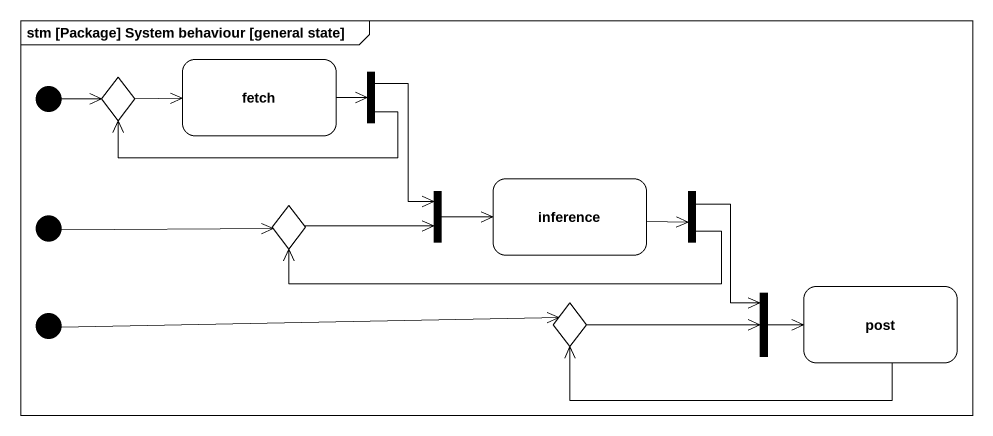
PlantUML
@startuml
mainframe stm [Package] System behaviour [general state]
hide empty description
state initial1 <<start>>
state choice1 <<choice>>
state fetch
state fork1 <<fork>>
state choice2 <<choice>>
state fork2 <<join>>
state inference
state fork3 <<fork>>
state initial2 <<start>>
state initial3 <<start>>
state choice3 <<choice>>
state fork4 <<join>>
state post
initial1 -right-> choice1
choice1 -right-> fetch
fetch -right-> fork1
fork1 -left-> choice1
fork1 --> fork2
choice2 -right-> fork2
fork2 -right-> inference
inference -right-> fork3
fork3 -left-> choice2
fork3 --> fork4
initial2 -right-> choice2
initial3 -right-> choice3
choice3 -right-> fork4
fork4 -right-> post
post -left-> choice3
@enduml
